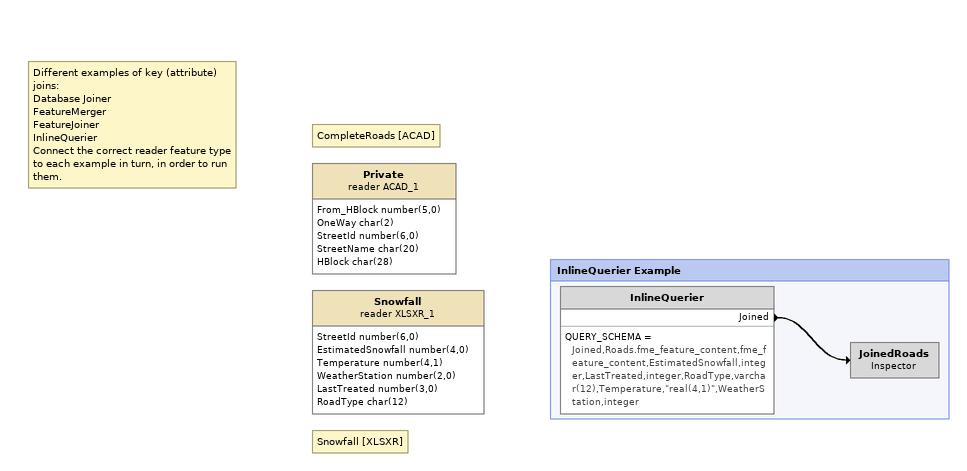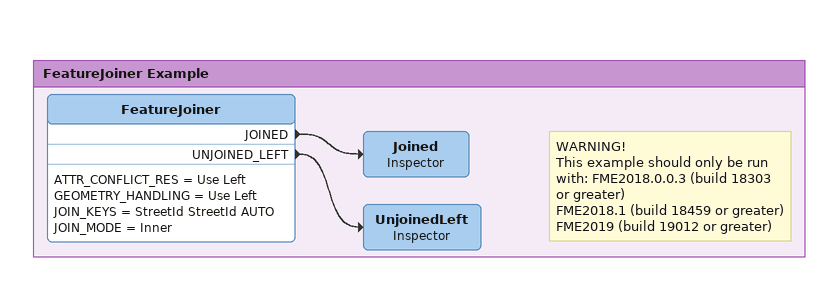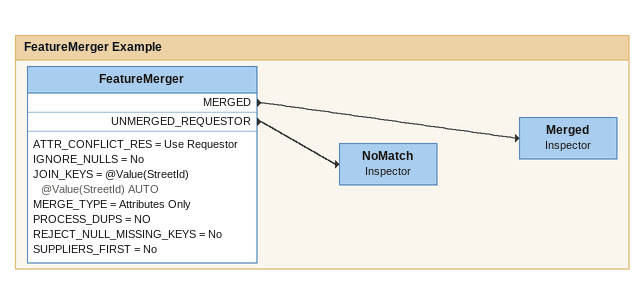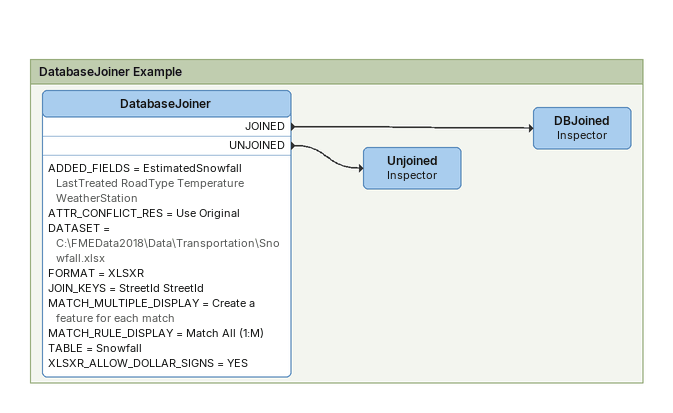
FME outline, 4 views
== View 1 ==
Note: Different examples of key (attribute) joins: / Database Joiner / FeatureMerger / FeatureJoiner / InlineQuerier / Connect the correct reader feature type to each example in turn, in order to run them.
Note: CompleteRoads [ACAD]
Private (reader ACAD_1)
    attributes: From_HBlock number(5,0), OneWay char(2), StreetId number(6,0), StreetName char(20), HBlock char(28)
Note: Snowfall [XLSXR]
Snowfall (reader XLSXR_1)
    attributes: StreetId number(6,0), EstimatedSnowfall number(4,0), Temperature number(4,1), WeatherStation number(2,0), LastTreated number(3,0), RoadType char(12)

Bookmark: InlineQuerier Example
InlineQuerier
    QUERY_SCHEMA = Joined,Roads.fme_feature_content,fme_feature_content,EstimatedSnowfall,integer,LastTreated,integer,RoadType,varchar(12),Temperature,"real(4,1)",WeatherStation,integer
    Joined -> JoinedRoads
JoinedRoads: Inspector

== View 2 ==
Bookmark: FeatureJoiner Example
FeatureJoiner
    ATTR_CONFLICT_RES = Use Left
    GEOMETRY_HANDLING = Use Left
    JOIN_KEYS = StreetId StreetId AUTO
    JOIN_MODE = Inner
    JOINED -> Joined
    UNJOINED_LEFT -> UnjoinedLeft
Note: WARNING! / This example should only be run with: FME2018.0.0.3 (build 18303 or greater) / FME2018.1 (build 18459 or greater) / FME2019 (build 19012 or greater)
Joined: Inspector
UnjoinedLeft: Inspector

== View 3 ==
Bookmark: FeatureMerger Example
FeatureMerger
    ATTR_CONFLICT_RES = Use Requestor
    IGNORE_NULLS = No
    JOIN_KEYS = @Value(StreetId) @Value(StreetId) AUTO
    MERGE_TYPE = Attributes Only
    PROCESS_DUPS = NO
    REJECT_NULL_MISSING_KEYS = No
    SUPPLIERS_FIRST = No
    MERGED -> Merged
    UNMERGED_REQUESTOR -> NoMatch
Merged: Inspector
NoMatch: Inspector

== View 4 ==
Bookmark: DatabaseJoiner Example
DatabaseJoiner
    ADDED_FIELDS = EstimatedSnowfall LastTreated RoadType Temperature WeatherStation
    ATTR_CONFLICT_RES = Use Original
    DATASET = C:\FMEData2018\Data\Transportation\Snowfall.xlsx
    FORMAT = XLSXR
    JOIN_KEYS = StreetId StreetId
    MATCH_MULTIPLE_DISPLAY = Create a feature for each match
    MATCH_RULE_DISPLAY = Match All (1:M)
    TABLE = Snowfall
    XLSXR_ALLOW_DOLLAR_SIGNS = YES
    JOINED -> DBJoined
    UNJOINED -> Unjoined
DBJoined: Inspector
Unjoined: Inspector
